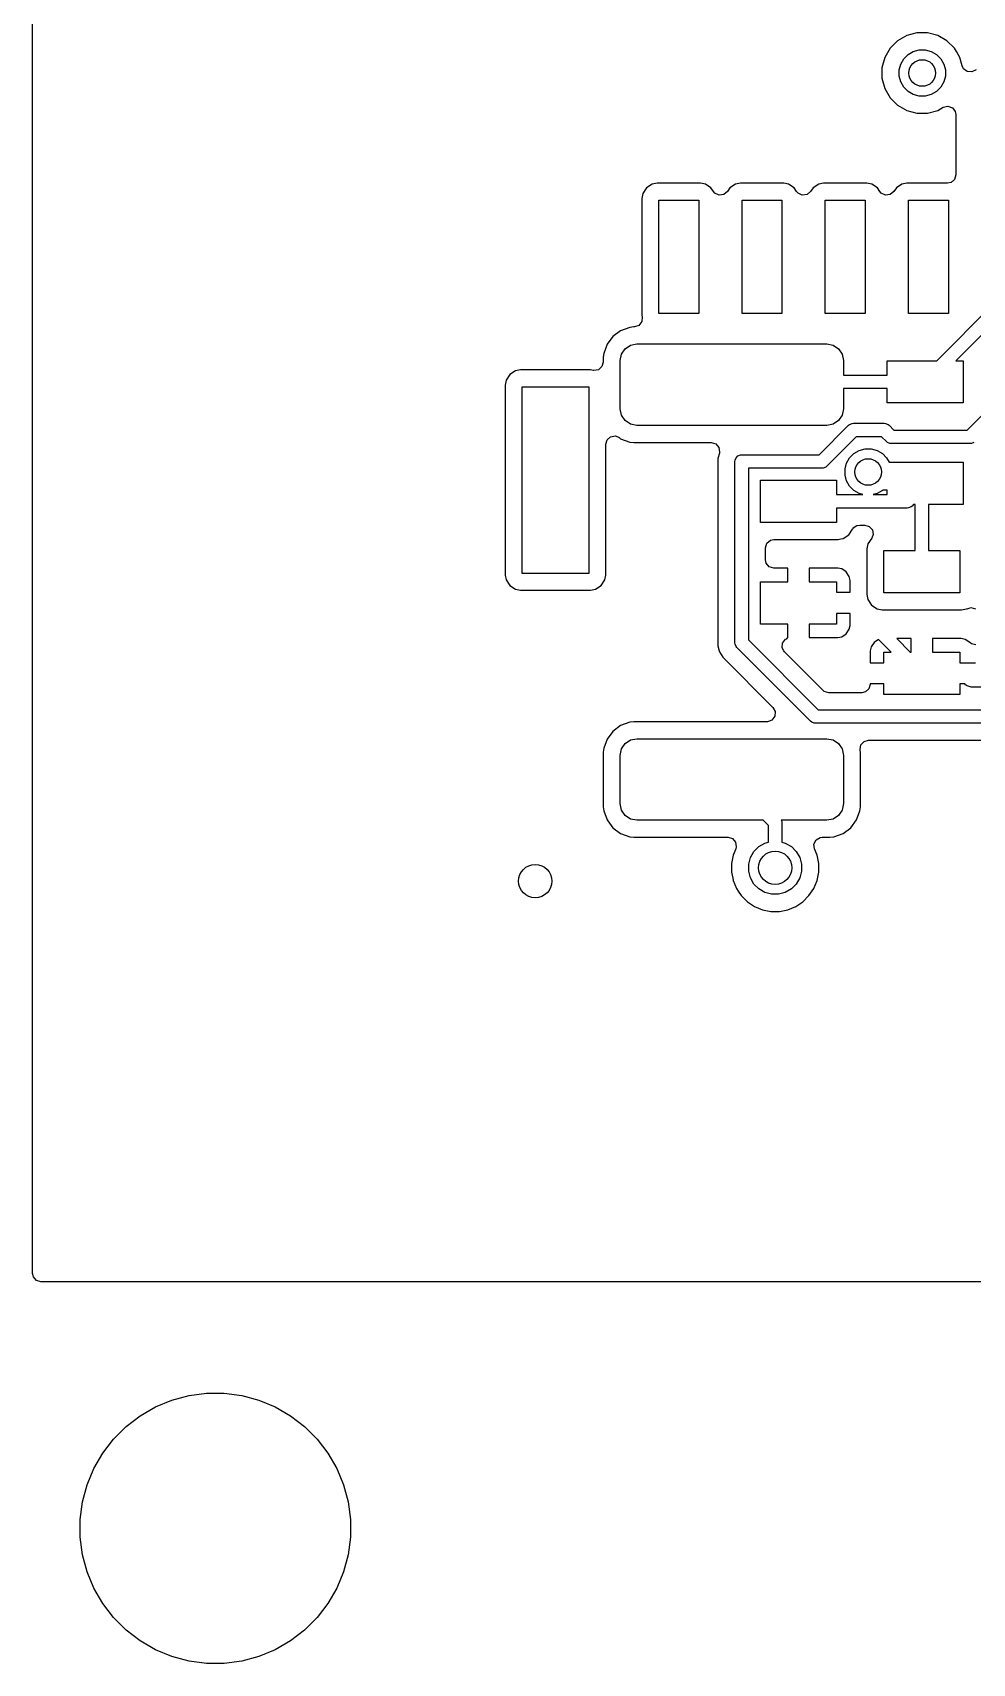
# Model space of a CAD drawing. Extents: x 3.09 to 4.61, y -6.46 to -3.15.
# Drawn here: x 3.099 to 3.654, y -6.459 to -5.496 of the extents above; entities that cross this region are included whole.
import ezdxf

# ---------------------------------------------------------------- set-up
doc = ezdxf.new("R2010")
doc.units = 0
doc.header["$MEASUREMENT"] = 0
doc.layers.add('BLACK', color=7, linetype='CONTINUOUS')

msp = doc.modelspace()

# ---------------------------------------------------------------- linework, layer by layer
at = {"layer": 'BLACK', "linetype": 'CONTINUOUS'}
for p, q in [((3.09866, -6.2289), (3.09866, -5.39807)), ((3.6098, -5.50064), (3.60537, -5.50507)), ((3.61522, -5.49751), (3.6098, -5.50064)), ((3.6098, -5.50064), (3.6098, -5.50064)), ((3.62128, -5.49589), (3.61522, -5.49751)), ((3.61522, -5.49751), (3.61522, -5.49751)), ((3.62754, -5.49589), (3.62128, -5.49589)), ((3.6336, -5.49751), (3.62754, -5.49589)), ((3.63902, -5.50064), (3.6336, -5.49751)), ((3.6336, -5.49751), (3.6336, -5.49751)), ((3.6336, -5.49751), (3.6336, -5.49751)), ((3.64345, -5.50507), (3.63902, -5.50064)), ((3.63902, -5.50064), (3.63902, -5.50064)), ((3.60223, -5.5105), (3.60061, -5.51655)), ((3.60537, -5.50507), (3.60223, -5.5105)), ((3.60223, -5.5105), (3.60223, -5.5105)), ((3.60537, -5.50507), (3.60537, -5.50507)), ((3.61168, -5.51441), (3.61348, -5.5113)), ((3.61348, -5.5113), (3.61602, -5.50875)), ((3.61602, -5.50875), (3.61914, -5.50695)), ((3.61914, -5.50695), (3.62261, -5.50602)), ((3.62261, -5.50602), (3.62621, -5.50602)), ((3.62621, -5.50602), (3.62968, -5.50695)), ((3.62968, -5.50695), (3.6328, -5.50875)), ((3.6328, -5.50875), (3.63534, -5.5113)), ((3.63534, -5.5113), (3.63714, -5.51441)), ((3.64458, -5.50702), (3.64345, -5.50507)), ((3.64345, -5.50507), (3.64345, -5.50507)), ((3.64659, -5.5105), (3.64458, -5.50702)), ((3.64793, -5.51551), (3.64659, -5.5105)), ((3.60061, -5.51655), (3.60061, -5.52282)), ((3.61075, -5.51789), (3.61168, -5.51441)), ((3.61075, -5.52148), (3.61075, -5.51789)), ((3.63714, -5.51441), (3.63807, -5.51789)), ((3.63807, -5.51789), (3.63807, -5.52148)), ((3.64875, -5.5172), (3.64793, -5.51551)), ((3.65099, -5.51887), (3.64875, -5.5172)), ((3.65378, -5.51907), (3.65099, -5.51887)), ((3.65623, -5.51773), (3.65378, -5.51907)), ((3.60061, -5.52282), (3.60223, -5.52887)), ((3.60223, -5.52887), (3.60223, -5.52887)), ((3.60223, -5.52887), (3.60537, -5.5343)), ((3.61168, -5.52496), (3.61075, -5.52148)), ((3.61348, -5.52807), (3.61168, -5.52496)), ((3.61602, -5.53062), (3.61348, -5.52807)), ((3.61914, -5.53242), (3.61602, -5.53062)), ((3.6328, -5.53062), (3.62968, -5.53242)), ((3.63534, -5.52807), (3.6328, -5.53062)), ((3.63714, -5.52496), (3.63534, -5.52807)), ((3.63807, -5.52148), (3.63714, -5.52496)), ((3.60537, -5.5343), (3.60537, -5.5343)), ((3.60537, -5.5343), (3.6098, -5.53873)), ((3.6098, -5.53873), (3.6098, -5.53873)), ((3.6098, -5.53873), (3.6098, -5.53873)), ((3.6098, -5.53873), (3.61522, -5.54186)), ((3.62261, -5.53335), (3.61914, -5.53242)), ((3.62621, -5.53335), (3.62261, -5.53335)), ((3.62968, -5.53242), (3.62621, -5.53335)), ((3.6336, -5.54186), (3.63687, -5.53997)), ((3.63687, -5.53997), (3.63958, -5.53932)), ((3.63958, -5.53932), (3.64222, -5.54023)), ((3.64222, -5.54023), (3.64395, -5.54243)), ((3.61522, -5.54186), (3.62128, -5.54348)), ((3.62128, -5.54348), (3.62128, -5.54348)), ((3.62128, -5.54348), (3.62754, -5.54348)), ((3.62754, -5.54348), (3.6336, -5.54186)), ((3.62754, -5.54348), (3.62754, -5.54348)), ((3.64395, -5.54243), (3.64431, -5.54427)), ((3.64431, -5.54427), (3.64431, -5.57985)), ((3.46147, -5.58761), (3.45926, -5.59092)), ((3.46479, -5.5854), (3.46147, -5.58761)), ((3.46771, -5.58481), (3.46479, -5.5854)), ((3.49331, -5.58481), (3.46771, -5.58481)), ((3.46771, -5.58481), (3.46771, -5.58481)), ((3.49623, -5.5854), (3.49331, -5.58481)), ((3.49954, -5.58761), (3.49623, -5.5854)), ((3.50099, -5.58978), (3.49954, -5.58761)), ((3.49954, -5.58761), (3.49954, -5.58761)), ((3.51069, -5.58761), (3.50924, -5.58978)), ((3.514, -5.5854), (3.51069, -5.58761)), ((3.51692, -5.58481), (3.514, -5.5854)), ((3.54252, -5.58481), (3.51692, -5.58481)), ((3.51692, -5.58481), (3.51692, -5.58481)), ((3.54544, -5.5854), (3.54252, -5.58481)), ((3.54876, -5.58761), (3.54544, -5.5854)), ((3.5502, -5.58978), (3.54876, -5.58761)), ((3.54876, -5.58761), (3.54876, -5.58761)), ((3.5599, -5.58761), (3.55845, -5.58978)), ((3.56321, -5.5854), (3.5599, -5.58761)), ((3.56613, -5.58481), (3.56321, -5.5854)), ((3.56614, -5.58481), (3.56613, -5.58481)), ((3.59173, -5.58481), (3.56614, -5.58481)), ((3.59465, -5.5854), (3.59173, -5.58481)), ((3.59797, -5.58761), (3.59465, -5.5854)), ((3.59941, -5.58978), (3.59797, -5.58761)), ((3.59797, -5.58761), (3.59797, -5.58761)), ((3.60911, -5.58761), (3.60766, -5.58978)), ((3.61243, -5.5854), (3.60911, -5.58761)), ((3.61535, -5.58481), (3.61243, -5.5854)), ((3.63935, -5.58481), (3.61535, -5.58481)), ((3.61535, -5.58481), (3.61535, -5.58481)), ((3.64141, -5.58437), (3.63935, -5.58481)), ((3.64352, -5.58254), (3.64141, -5.58437)), ((3.64431, -5.57985), (3.64352, -5.58254)), ((3.45926, -5.59092), (3.45868, -5.59385)), ((3.45868, -5.59385), (3.45868, -5.66275)), ((3.4687, -5.66176), (3.4687, -5.59483)), ((3.4687, -5.59483), (3.49232, -5.59483)), ((3.49232, -5.59483), (3.49232, -5.66176)), ((3.5018, -5.59071), (3.50099, -5.58978)), ((3.50432, -5.59192), (3.5018, -5.59071)), ((3.50709, -5.59157), (3.50432, -5.59192)), ((3.50924, -5.58978), (3.50709, -5.59157)), ((3.51791, -5.66176), (3.51791, -5.59483)), ((3.51791, -5.59483), (3.54153, -5.59483)), ((3.54153, -5.59483), (3.54153, -5.66176)), ((3.55101, -5.59071), (3.5502, -5.58978)), ((3.55353, -5.59192), (3.55101, -5.59071)), ((3.55631, -5.59157), (3.55353, -5.59192)), ((3.55845, -5.58978), (3.55631, -5.59157)), ((3.56712, -5.66176), (3.56712, -5.59483)), ((3.56712, -5.59483), (3.59074, -5.59483)), ((3.59074, -5.59483), (3.59074, -5.66176)), ((3.60022, -5.59071), (3.59941, -5.58978)), ((3.60275, -5.59192), (3.60022, -5.59071)), ((3.60552, -5.59157), (3.60275, -5.59192)), ((3.60766, -5.58978), (3.60552, -5.59157)), ((3.61633, -5.66176), (3.61633, -5.59483)), ((3.61633, -5.59483), (3.63996, -5.59483)), ((3.63996, -5.59483), (3.63996, -5.66176)), ((3.45888, -5.66379), (3.45864, -5.66658)), ((3.45868, -5.66275), (3.45868, -5.66275)), ((3.45868, -5.66275), (3.45888, -5.66379)), ((3.49232, -5.66176), (3.4687, -5.66176)), ((3.54153, -5.66176), (3.51791, -5.66176)), ((3.59074, -5.66176), (3.56712, -5.66176)), ((3.63996, -5.66176), (3.61633, -5.66176)), ((3.63302, -5.68966), (3.66555, -5.65713)), ((3.67223, -5.66176), (3.64433, -5.68966)), ((3.44617, -5.67197), (3.44159, -5.67539)), ((3.45152, -5.66997), (3.44617, -5.67197)), ((3.45388, -5.66972), (3.45152, -5.66997)), ((3.45152, -5.66997), (3.45152, -5.66997)), ((3.45402, -5.66972), (3.45388, -5.66972)), ((3.45388, -5.66972), (3.45388, -5.66972)), ((3.45428, -5.66971), (3.45402, -5.66972)), ((3.45692, -5.66878), (3.45428, -5.66971)), ((3.45864, -5.66658), (3.45692, -5.66878)), ((3.43817, -5.67997), (3.43618, -5.68532)), ((3.44159, -5.67539), (3.43817, -5.67997)), ((3.44669, -5.68582), (3.44882, -5.68262)), ((3.44882, -5.68262), (3.45202, -5.68049)), ((3.45202, -5.68049), (3.45578, -5.67974)), ((3.45578, -5.67974), (3.56799, -5.67974)), ((3.56799, -5.67974), (3.57175, -5.68049)), ((3.57175, -5.68049), (3.57495, -5.68262)), ((3.57495, -5.68262), (3.57708, -5.68582)), ((3.43513, -5.69319), (3.43302, -5.69503)), ((3.43592, -5.69051), (3.43513, -5.69319)), ((3.43618, -5.68532), (3.43592, -5.68768)), ((3.43592, -5.68768), (3.43592, -5.69051)), ((3.43618, -5.68532), (3.43618, -5.68532)), ((3.44594, -5.68958), (3.44669, -5.68582)), ((3.44594, -5.71813), (3.44594, -5.68958)), ((3.57708, -5.68582), (3.57783, -5.68958)), ((3.57783, -5.68958), (3.57783, -5.69816)), ((3.60368, -5.69816), (3.60368, -5.68966)), ((3.60368, -5.68966), (3.63302, -5.68966)), ((3.64433, -5.68966), (3.64868, -5.68966)), ((3.64868, -5.68966), (3.64868, -5.71466)), ((3.37855, -5.70116), (3.37797, -5.70408)), ((3.37797, -5.70408), (3.37797, -5.81629)), ((3.38076, -5.69785), (3.37855, -5.70116)), ((3.38408, -5.69563), (3.38076, -5.69785)), ((3.387, -5.69505), (3.38408, -5.69563)), ((3.42835, -5.69505), (3.387, -5.69505)), ((3.387, -5.69505), (3.387, -5.69505)), ((3.42999, -5.69538), (3.42835, -5.69505)), ((3.43025, -5.69542), (3.42999, -5.69538)), ((3.43302, -5.69503), (3.43025, -5.69542)), ((3.57783, -5.69816), (3.60368, -5.69816)), ((3.38799, -5.81531), (3.38799, -5.70507)), ((3.38799, -5.70507), (3.42736, -5.70507)), ((3.42736, -5.70507), (3.42736, -5.81531)), ((3.60368, -5.70616), (3.57783, -5.70616)), ((3.57783, -5.70616), (3.57783, -5.71813)), ((3.60368, -5.71466), (3.60368, -5.70616)), ((3.65105, -5.73068), (3.67101, -5.71072)), ((3.44669, -5.72189), (3.44594, -5.71813)), ((3.44882, -5.72509), (3.44669, -5.72189)), ((3.57708, -5.72189), (3.57495, -5.72509)), ((3.57783, -5.71813), (3.57708, -5.72189)), ((3.64868, -5.71466), (3.60368, -5.71466)), ((3.45202, -5.72722), (3.44882, -5.72509)), ((3.45578, -5.72797), (3.45202, -5.72722)), ((3.56799, -5.72797), (3.45578, -5.72797)), ((3.5635, -5.74521), (3.5809, -5.72782)), ((3.57175, -5.72722), (3.56799, -5.72797)), ((3.57495, -5.72509), (3.57175, -5.72722)), ((3.5809, -5.72782), (3.5815, -5.72732)), ((3.5815, -5.72732), (3.58294, -5.72672)), ((3.58294, -5.72672), (3.58372, -5.72665)), ((3.58372, -5.72665), (3.60199, -5.72665)), ((3.60199, -5.72665), (3.60277, -5.72672)), ((3.60277, -5.72672), (3.60421, -5.72732)), ((3.60421, -5.72732), (3.60482, -5.72782)), ((3.60482, -5.72782), (3.60768, -5.73068)), ((3.60768, -5.73068), (3.65105, -5.73068)), ((3.43738, -5.73907), (3.43817, -5.73639)), ((3.43738, -5.81629), (3.43738, -5.73907)), ((3.43817, -5.73639), (3.44028, -5.73456)), ((3.44028, -5.73456), (3.44304, -5.73416)), ((3.44304, -5.73416), (3.44531, -5.7351)), ((3.44531, -5.7351), (3.44617, -5.73574)), ((3.44617, -5.73574), (3.45152, -5.73773)), ((3.45152, -5.73773), (3.45388, -5.73799)), ((3.45388, -5.73799), (3.49974, -5.73799)), ((3.49974, -5.73799), (3.50243, -5.73878)), ((3.50243, -5.73878), (3.50426, -5.74089)), ((3.50426, -5.74089), (3.50466, -5.74365)), ((3.58538, -5.73465), (3.56799, -5.75204)), ((3.60034, -5.73465), (3.58538, -5.73465)), ((3.58716, -5.7427), (3.59064, -5.74177)), ((3.59064, -5.74177), (3.59424, -5.74177)), ((3.59424, -5.74177), (3.59771, -5.7427)), ((3.6032, -5.73751), (3.60034, -5.73465)), ((3.6038, -5.73801), (3.6032, -5.73751)), ((3.60525, -5.7386), (3.6038, -5.73801)), ((3.60603, -5.73868), (3.60525, -5.7386)), ((3.65271, -5.73868), (3.60603, -5.73868)), ((3.65349, -5.7386), (3.65271, -5.73868)), ((3.65493, -5.73801), (3.65349, -5.7386)), ((3.50454, -5.74423), (3.5037, -5.74737)), ((3.5037, -5.74737), (3.5037, -5.74737)), ((3.5037, -5.74737), (3.5037, -5.85445)), ((3.50466, -5.74365), (3.50454, -5.74423)), ((3.51372, -5.74921), (3.51379, -5.74843)), ((3.51372, -5.85629), (3.51372, -5.74921)), ((3.51379, -5.74843), (3.51439, -5.74699)), ((3.51439, -5.74699), (3.51549, -5.74589)), ((3.51549, -5.74589), (3.51694, -5.74529)), ((3.51694, -5.74529), (3.51772, -5.74521)), ((3.51772, -5.74521), (3.5635, -5.74521)), ((3.56799, -5.75204), (3.56738, -5.75254)), ((3.57878, -5.75363), (3.57971, -5.75016)), ((3.57971, -5.75016), (3.58151, -5.74704)), ((3.58151, -5.74704), (3.58405, -5.7445)), ((3.58405, -5.7445), (3.58716, -5.7427)), ((3.59771, -5.7427), (3.60083, -5.7445)), ((3.60083, -5.7445), (3.60337, -5.74704)), ((3.60337, -5.74704), (3.60488, -5.74966)), ((3.60488, -5.74966), (3.64868, -5.74966)), ((3.64868, -5.74966), (3.64868, -5.77466)), ((3.56516, -5.75321), (3.52172, -5.75321)), ((3.52172, -5.75321), (3.52172, -5.85463)), ((3.52876, -5.78525), (3.52876, -5.76025)), ((3.52876, -5.76025), (3.57376, -5.76025)), ((3.56594, -5.75314), (3.56516, -5.75321)), ((3.56738, -5.75254), (3.56594, -5.75314)), ((3.57376, -5.76025), (3.57376, -5.76875)), ((3.57878, -5.75723), (3.57878, -5.75363)), ((3.57971, -5.7607), (3.57878, -5.75723)), ((3.58151, -5.76382), (3.57971, -5.7607)), ((3.57376, -5.76875), (3.58937, -5.76875)), ((3.58405, -5.76636), (3.58151, -5.76382)), ((3.58716, -5.76816), (3.58405, -5.76636)), ((3.58937, -5.76875), (3.58716, -5.76816)), ((3.59771, -5.76816), (3.5955, -5.76875)), ((3.5955, -5.76875), (3.60368, -5.76875)), ((3.60083, -5.76636), (3.59771, -5.76816)), ((3.60103, -5.76616), (3.60083, -5.76636)), ((3.60368, -5.76616), (3.60103, -5.76616)), ((3.60368, -5.76875), (3.60368, -5.76616)), ((3.61558, -5.77675), (3.57376, -5.77675)), ((3.57376, -5.77675), (3.57376, -5.78525)), ((3.61636, -5.77668), (3.61558, -5.77675)), ((3.6178, -5.77608), (3.61636, -5.77668)), ((3.61841, -5.77558), (3.6178, -5.77608)), ((3.61933, -5.77466), (3.61841, -5.77558)), ((3.62021, -5.77466), (3.61933, -5.77466)), ((3.62021, -5.80186), (3.62021, -5.77466)), ((3.64868, -5.77466), (3.62821, -5.77466)), ((3.62821, -5.77466), (3.62821, -5.80186)), ((3.57376, -5.78525), (3.52876, -5.78525)), ((3.58098, -5.79248), (3.58319, -5.78916)), ((3.58319, -5.78916), (3.58332, -5.78898)), ((3.58319, -5.78916), (3.58319, -5.78916)), ((3.58332, -5.78898), (3.58356, -5.78877)), ((3.58356, -5.78877), (3.58369, -5.78848)), ((3.58369, -5.78848), (3.58462, -5.78789)), ((3.58462, -5.78789), (3.58546, -5.78718)), ((3.58546, -5.78718), (3.58584, -5.78711)), ((3.58584, -5.78711), (3.58605, -5.78697)), ((3.58605, -5.78697), (3.58744, -5.78677)), ((3.58744, -5.78677), (3.59046, -5.78677)), ((3.59046, -5.78677), (3.59314, -5.78756)), ((3.59314, -5.78756), (3.59497, -5.78967)), ((3.59497, -5.78967), (3.59537, -5.79244)), ((3.53174, -5.80023), (3.53252, -5.79755)), ((3.53174, -5.80729), (3.53174, -5.80023)), ((3.53252, -5.79755), (3.53464, -5.79572)), ((3.53464, -5.79572), (3.5367, -5.79527)), ((3.5367, -5.79527), (3.57474, -5.79527)), ((3.57474, -5.79527), (3.57633, -5.79495)), ((3.57474, -5.79527), (3.57474, -5.79527)), ((3.57474, -5.79527), (3.57474, -5.79527)), ((3.57474, -5.79527), (3.57474, -5.79527)), ((3.57633, -5.79495), (3.57767, -5.79469)), ((3.57767, -5.79469), (3.58098, -5.79248)), ((3.59227, -5.79795), (3.59169, -5.80087)), ((3.59458, -5.79449), (3.59227, -5.79795)), ((3.59537, -5.79244), (3.59458, -5.79449)), ((3.53218, -5.80935), (3.53174, -5.80729)), ((3.53401, -5.81146), (3.53218, -5.80935)), ((3.59169, -5.80087), (3.59169, -5.82785)), ((3.60171, -5.82686), (3.60171, -5.80186)), ((3.60171, -5.80186), (3.62021, -5.80186)), ((3.62821, -5.80186), (3.64671, -5.80186)), ((3.64671, -5.80186), (3.64671, -5.82686)), ((3.37797, -5.81629), (3.37797, -5.81629)), ((3.37797, -5.81629), (3.37855, -5.81922)), ((3.37855, -5.81922), (3.38076, -5.82253)), ((3.42736, -5.81531), (3.38799, -5.81531)), ((3.43458, -5.82253), (3.4368, -5.81922)), ((3.4368, -5.81922), (3.43738, -5.81629)), ((3.5367, -5.81225), (3.53401, -5.81146)), ((3.54501, -5.81225), (3.5367, -5.81225)), ((3.54501, -5.82025), (3.54501, -5.81225)), ((3.57454, -5.81225), (3.55751, -5.81225)), ((3.55751, -5.81225), (3.55751, -5.82025)), ((3.57688, -5.81272), (3.57454, -5.81225)), ((3.57952, -5.81448), (3.57688, -5.81272)), ((3.58129, -5.81713), (3.57952, -5.81448)), ((3.58176, -5.81946), (3.58129, -5.81713)), ((3.58176, -5.8265), (3.58176, -5.81946)), ((3.58176, -5.81946), (3.58176, -5.81946)), ((3.38076, -5.82253), (3.38408, -5.82474)), ((3.38408, -5.82474), (3.38408, -5.82474)), ((3.38408, -5.82474), (3.387, -5.82533)), ((3.387, -5.82533), (3.42835, -5.82533)), ((3.42835, -5.82533), (3.43028, -5.82494)), ((3.42835, -5.82533), (3.42835, -5.82533)), ((3.42835, -5.82533), (3.42835, -5.82533)), ((3.43028, -5.82494), (3.43127, -5.82474)), ((3.43127, -5.82474), (3.43458, -5.82253)), ((3.52876, -5.84525), (3.52876, -5.82025)), ((3.52876, -5.82025), (3.54501, -5.82025)), ((3.55751, -5.82025), (3.57376, -5.82025)), ((3.57376, -5.82025), (3.57376, -5.8265)), ((3.57376, -5.8265), (3.58176, -5.8265)), ((3.59169, -5.82785), (3.59169, -5.82785)), ((3.59169, -5.82785), (3.59227, -5.83077)), ((3.64671, -5.82686), (3.60171, -5.82686)), ((3.58176, -5.839), (3.57376, -5.839)), ((3.57376, -5.839), (3.57376, -5.84525)), ((3.58176, -5.84604), (3.58176, -5.839)), ((3.59227, -5.83077), (3.59448, -5.83409)), ((3.59448, -5.83409), (3.5978, -5.8363)), ((3.5978, -5.8363), (3.5978, -5.8363)), ((3.5978, -5.8363), (3.60072, -5.83688)), ((3.60072, -5.83688), (3.6477, -5.83688)), ((3.6477, -5.83688), (3.64852, -5.83672)), ((3.6477, -5.83688), (3.6477, -5.83688)), ((3.6477, -5.83688), (3.6477, -5.83688)), ((3.64852, -5.83672), (3.65062, -5.8363)), ((3.65062, -5.8363), (3.65107, -5.83611)), ((3.65062, -5.8363), (3.65062, -5.8363)), ((3.65107, -5.83611), (3.6511, -5.83619)), ((3.6511, -5.83619), (3.65316, -5.83555)), ((3.65316, -5.83555), (3.65585, -5.83629)), ((3.54501, -5.84525), (3.52876, -5.84525)), ((3.54501, -5.85325), (3.54501, -5.84525)), ((3.57376, -5.84525), (3.55751, -5.84525)), ((3.55751, -5.84525), (3.55751, -5.85325)), ((3.57952, -5.85102), (3.58129, -5.84837)), ((3.58129, -5.84837), (3.58176, -5.84604)), ((3.58176, -5.84604), (3.58176, -5.84604)), ((3.5037, -5.85445), (3.5037, -5.85814)), ((3.5037, -5.85814), (3.50448, -5.86107)), ((3.51379, -5.85707), (3.51372, -5.85629)), ((3.51439, -5.85851), (3.51379, -5.85707)), ((3.52172, -5.85463), (3.56295, -5.89587)), ((3.54163, -5.85927), (3.54183, -5.85648)), ((3.54183, -5.85648), (3.54351, -5.85424)), ((3.54351, -5.85424), (3.54432, -5.85394)), ((3.54432, -5.85394), (3.54501, -5.85325)), ((3.54501, -5.85325), (3.54501, -5.85325)), ((3.55751, -5.85325), (3.57454, -5.85325)), ((3.57454, -5.85325), (3.57688, -5.85279)), ((3.57454, -5.85325), (3.57454, -5.85325)), ((3.57688, -5.85279), (3.57952, -5.85102)), ((3.59594, -5.85609), (3.59417, -5.85874)), ((3.59854, -5.85435), (3.59594, -5.85609)), ((3.60605, -5.86186), (3.59854, -5.85435)), ((3.61796, -5.85386), (3.60937, -5.85386)), ((3.60937, -5.85386), (3.61737, -5.86186)), ((3.61796, -5.86186), (3.61796, -5.85386)), ((3.6475, -5.85386), (3.63046, -5.85386)), ((3.63046, -5.85386), (3.63046, -5.86186)), ((3.64983, -5.85433), (3.6475, -5.85386)), ((3.65248, -5.85609), (3.64983, -5.85433)), ((3.65258, -5.85619), (3.65248, -5.85609)), ((3.65348, -5.85691), (3.65258, -5.85619)), ((3.65617, -5.85764), (3.65348, -5.85691)), ((3.50448, -5.86107), (3.50465, -5.8617)), ((3.50465, -5.8617), (3.50465, -5.8617)), ((3.50465, -5.8617), (3.5065, -5.8649)), ((3.5065, -5.8649), (3.5065, -5.8649)), ((3.5065, -5.8649), (3.53612, -5.89452)), ((3.51489, -5.85912), (3.51439, -5.85851)), ((3.55847, -5.9027), (3.51489, -5.85912)), ((3.54262, -5.86107), (3.54163, -5.85927)), ((3.54297, -5.86172), (3.54262, -5.86107)), ((3.56565, -5.8844), (3.54297, -5.86172)), ((3.59417, -5.85874), (3.59371, -5.86107)), ((3.59371, -5.86107), (3.59371, -5.86811)), ((3.60171, -5.86811), (3.60171, -5.86186)), ((3.60171, -5.86186), (3.60605, -5.86186)), ((3.61737, -5.86186), (3.61796, -5.86186)), ((3.63046, -5.86186), (3.64671, -5.86186)), ((3.64671, -5.86186), (3.64671, -5.86811)), ((3.59371, -5.86811), (3.60171, -5.86811)), ((3.64671, -5.86811), (3.65588, -5.86811)), ((3.56647, -5.88506), (3.56565, -5.8844)), ((3.56916, -5.88585), (3.56647, -5.88506)), ((3.58875, -5.88585), (3.56916, -5.88585)), ((3.59081, -5.8854), (3.58875, -5.88585)), ((3.59292, -5.88357), (3.59081, -5.8854)), ((3.59371, -5.88089), (3.59292, -5.88357)), ((3.60171, -5.88061), (3.59371, -5.88061)), ((3.59371, -5.88061), (3.59371, -5.88089)), ((3.60171, -5.88686), (3.60171, -5.88061)), ((3.64671, -5.88686), (3.60171, -5.88686)), ((3.64954, -5.88061), (3.64671, -5.88061)), ((3.64671, -5.88061), (3.64671, -5.88686)), ((3.65005, -5.88113), (3.64954, -5.88061)), ((3.6507, -5.88167), (3.65005, -5.88113)), ((3.6508, -5.88171), (3.6507, -5.88167)), ((3.65088, -5.88179), (3.6508, -5.88171)), ((3.65212, -5.88216), (3.65088, -5.88179)), ((3.65334, -5.88258), (3.65212, -5.88216)), ((3.65345, -5.88255), (3.65334, -5.88258)), ((3.65356, -5.88258), (3.65345, -5.88255)), ((3.66273, -5.88258), (3.65356, -5.88258)), ((3.53612, -5.89452), (3.53746, -5.89697)), ((3.56295, -5.89587), (3.67799, -5.89587)), ((3.44617, -5.90524), (3.44159, -5.90866)), ((3.45152, -5.90324), (3.44617, -5.90524)), ((3.45388, -5.90299), (3.45152, -5.90324)), ((3.45152, -5.90324), (3.45152, -5.90324)), ((3.53261, -5.90299), (3.45388, -5.90299)), ((3.45388, -5.90299), (3.45388, -5.90299)), ((3.53296, -5.90298), (3.53261, -5.90299)), ((3.53558, -5.902), (3.53296, -5.90298)), ((3.53726, -5.89976), (3.53558, -5.902)), ((3.53746, -5.89697), (3.53726, -5.89976)), ((3.55907, -5.9032), (3.55847, -5.9027)), ((3.56051, -5.90379), (3.55907, -5.9032)), ((3.56129, -5.90387), (3.56051, -5.90379)), ((3.67633, -5.90387), (3.56129, -5.90387)), ((3.43817, -5.91323), (3.43618, -5.91858)), ((3.44159, -5.90866), (3.43817, -5.91323)), ((3.44669, -5.91908), (3.44882, -5.91589)), ((3.44882, -5.91589), (3.45202, -5.91376)), ((3.45202, -5.91376), (3.45578, -5.91301)), ((3.45578, -5.91301), (3.56799, -5.91301)), ((3.56799, -5.91301), (3.57175, -5.91376)), ((3.57175, -5.91376), (3.57495, -5.91589)), ((3.57495, -5.91589), (3.57708, -5.91908)), ((3.58818, -5.91663), (3.59008, -5.91458)), ((3.59008, -5.91458), (3.59261, -5.91389)), ((3.59261, -5.91389), (3.67013, -5.91389)), ((3.43618, -5.91858), (3.43592, -5.92095)), ((3.43592, -5.92095), (3.43592, -5.95329)), ((3.43618, -5.91858), (3.43618, -5.91858)), ((3.44594, -5.92285), (3.44669, -5.91908)), ((3.44594, -5.95139), (3.44594, -5.92285)), ((3.57708, -5.91908), (3.57783, -5.92285)), ((3.57783, -5.92285), (3.57783, -5.95139)), ((3.58768, -5.91938), (3.58818, -5.91663)), ((3.58775, -5.92001), (3.58768, -5.91938)), ((3.58785, -5.92095), (3.58775, -5.92001)), ((3.58785, -5.95329), (3.58785, -5.92095)), ((3.43592, -5.95329), (3.43592, -5.95329)), ((3.43592, -5.95329), (3.43618, -5.95566)), ((3.44669, -5.95516), (3.44594, -5.95139)), ((3.57783, -5.95139), (3.57708, -5.95516)), ((3.5876, -5.95566), (3.58785, -5.95329)), ((3.43618, -5.95566), (3.43618, -5.95566)), ((3.43618, -5.95566), (3.43817, -5.96101)), ((3.43817, -5.96101), (3.43858, -5.96155)), ((3.43858, -5.96155), (3.44159, -5.96558)), ((3.44882, -5.95835), (3.44669, -5.95516)), ((3.45202, -5.96049), (3.44882, -5.95835)), ((3.45578, -5.96124), (3.45202, -5.96049)), ((3.53034, -5.96124), (3.45578, -5.96124)), ((3.53348, -5.96437), (3.53034, -5.96124)), ((3.56799, -5.96124), (3.54111, -5.96124)), ((3.54111, -5.96124), (3.5414, -5.96193)), ((3.5414, -5.96193), (3.54148, -5.96271)), ((3.54148, -5.96271), (3.54148, -5.9742)), ((3.57175, -5.96049), (3.56799, -5.96124)), ((3.57495, -5.95835), (3.57175, -5.96049)), ((3.57708, -5.95516), (3.57495, -5.95835)), ((3.58218, -5.96558), (3.5856, -5.96101)), ((3.5856, -5.96101), (3.5876, -5.95566)), ((3.44159, -5.96558), (3.44617, -5.96901)), ((3.44617, -5.96901), (3.45152, -5.971)), ((3.45152, -5.971), (3.45388, -5.97126)), ((3.45388, -5.97126), (3.50963, -5.97126)), ((3.50963, -5.97126), (3.51231, -5.97204)), ((3.51231, -5.97204), (3.51414, -5.97416)), ((3.53348, -5.9742), (3.53348, -5.96437)), ((3.56044, -5.97534), (3.56169, -5.97284)), ((3.56169, -5.97284), (3.5641, -5.97141)), ((3.5641, -5.97141), (3.56532, -5.97126)), ((3.56532, -5.97126), (3.56989, -5.97126)), ((3.56989, -5.97126), (3.57225, -5.971)), ((3.56989, -5.97126), (3.56989, -5.97126)), ((3.57225, -5.971), (3.5776, -5.96901)), ((3.5776, -5.96901), (3.58218, -5.96558)), ((3.5127, -5.98177), (3.51171, -5.98675)), ((3.51421, -5.97811), (3.5127, -5.98177)), ((3.5127, -5.98177), (3.5127, -5.98177)), ((3.51414, -5.97416), (3.51454, -5.97692)), ((3.51454, -5.97692), (3.51421, -5.97811)), ((3.52186, -5.98723), (3.52293, -5.98326)), ((3.52293, -5.98326), (3.52498, -5.9797)), ((3.52498, -5.9797), (3.52789, -5.97679)), ((3.52789, -5.97679), (3.53145, -5.97474)), ((3.53145, -5.97474), (3.53348, -5.9742)), ((3.54148, -5.9742), (3.5435, -5.97474)), ((3.5435, -5.97474), (3.54706, -5.97679)), ((3.54706, -5.97679), (3.54997, -5.9797)), ((3.54997, -5.9797), (3.55203, -5.98326)), ((3.55203, -5.98326), (3.55309, -5.98723)), ((3.56074, -5.97811), (3.56044, -5.97534)), ((3.56225, -5.98177), (3.56074, -5.97811)), ((3.56324, -5.98675), (3.56225, -5.98177)), ((3.51171, -5.98675), (3.51171, -5.99183)), ((3.51171, -5.99183), (3.51241, -5.99534)), ((3.52186, -5.99134), (3.52186, -5.98723)), ((3.52293, -5.99531), (3.52186, -5.99134)), ((3.55309, -5.99134), (3.55203, -5.99531)), ((3.55309, -5.98723), (3.55309, -5.99134)), ((3.56225, -5.9968), (3.56324, -5.99183)), ((3.56324, -5.99183), (3.56324, -5.98675)), ((3.51241, -5.99534), (3.5127, -5.9968)), ((3.5127, -5.9968), (3.51464, -6.00149)), ((3.51464, -6.00149), (3.51566, -6.00302)), ((3.52498, -5.99887), (3.52293, -5.99531)), ((3.52789, -6.00178), (3.52498, -5.99887)), ((3.53145, -6.00384), (3.52789, -6.00178)), ((3.54706, -6.00178), (3.5435, -6.00384)), ((3.54997, -5.99887), (3.54706, -6.00178)), ((3.55203, -5.99531), (3.54997, -5.99887)), ((3.55749, -6.00571), (3.56031, -6.00149)), ((3.56031, -6.00149), (3.56225, -5.9968)), ((3.51566, -6.00302), (3.51746, -6.00571)), ((3.51746, -6.00571), (3.51746, -6.00571)), ((3.51746, -6.00571), (3.52105, -6.0093)), ((3.52105, -6.0093), (3.52105, -6.0093)), ((3.52105, -6.0093), (3.52527, -6.01212)), ((3.52527, -6.01212), (3.52996, -6.01406)), ((3.53542, -6.0049), (3.53145, -6.00384)), ((3.53953, -6.0049), (3.53542, -6.0049)), ((3.5435, -6.00384), (3.53953, -6.0049)), ((3.54499, -6.01406), (3.54968, -6.01212)), ((3.54968, -6.01212), (3.5539, -6.0093)), ((3.5539, -6.0093), (3.55749, -6.00571)), ((3.52996, -6.01406), (3.53494, -6.01506)), ((3.53494, -6.01506), (3.53494, -6.01506)), ((3.53494, -6.01506), (3.54001, -6.01506)), ((3.54001, -6.01506), (3.54499, -6.01406)), ((3.54001, -6.01506), (3.54001, -6.01506)), ((3.09911, -6.23096), (3.09866, -6.2289)), ((3.10094, -6.23307), (3.09911, -6.23096)), ((3.10362, -6.23386), (3.10094, -6.23307)), ((4.60945, -6.23386), (3.10362, -6.23386)), ((3.18098, -6.30377), (3.19109, -6.30106)), ((3.19109, -6.30106), (3.20146, -6.2997)), ((3.20146, -6.2997), (3.21193, -6.2997)), ((3.21193, -6.2997), (3.2223, -6.30106)), ((3.2223, -6.30106), (3.23241, -6.30377)), ((3.16225, -6.31301), (3.17131, -6.30778)), ((3.17131, -6.30778), (3.18098, -6.30377)), ((3.23241, -6.30377), (3.24208, -6.30778)), ((3.24208, -6.30778), (3.25114, -6.31301)), ((3.14655, -6.32678), (3.15395, -6.31938)), ((3.15395, -6.31938), (3.16225, -6.31301)), ((3.25114, -6.31301), (3.25944, -6.31938)), ((3.25944, -6.31938), (3.26684, -6.32678)), ((3.14018, -6.33508), (3.14655, -6.32678)), ((3.26684, -6.32678), (3.27321, -6.33508)), ((3.13494, -6.34414), (3.14018, -6.33508)), ((3.27321, -6.33508), (3.27844, -6.34414)), ((3.13094, -6.35381), (3.13494, -6.34414)), ((3.27844, -6.34414), (3.28245, -6.35381)), ((3.12823, -6.36392), (3.13094, -6.35381)), ((3.28245, -6.35381), (3.28516, -6.36392)), ((3.12686, -6.3743), (3.12823, -6.36392)), ((3.28516, -6.36392), (3.28652, -6.3743)), ((3.12686, -6.38476), (3.12686, -6.3743)), ((3.28652, -6.3743), (3.28652, -6.38476)), ((3.12823, -6.39513), (3.12686, -6.38476)), ((3.28652, -6.38476), (3.28516, -6.39513)), ((3.13094, -6.40524), (3.12823, -6.39513)), ((3.28516, -6.39513), (3.28245, -6.40524)), ((3.13494, -6.41491), (3.13094, -6.40524)), ((3.28245, -6.40524), (3.27844, -6.41491)), ((3.14018, -6.42397), (3.13494, -6.41491)), ((3.27844, -6.41491), (3.27321, -6.42397)), ((3.14655, -6.43228), (3.14018, -6.42397)), ((3.27321, -6.42397), (3.26684, -6.43228)), ((3.15395, -6.43967), (3.14655, -6.43228)), ((3.26684, -6.43228), (3.25944, -6.43967)), ((3.16225, -6.44605), (3.15395, -6.43967)), ((3.25944, -6.43967), (3.25114, -6.44605)), ((3.17131, -6.45128), (3.16225, -6.44605)), ((3.18098, -6.45528), (3.17131, -6.45128)), ((3.19109, -6.45799), (3.18098, -6.45528)), ((3.23241, -6.45528), (3.2223, -6.45799)), ((3.24208, -6.45128), (3.23241, -6.45528)), ((3.25114, -6.44605), (3.24208, -6.45128)), ((3.20146, -6.45936), (3.19109, -6.45799)), ((3.21193, -6.45936), (3.20146, -6.45936)), ((3.2223, -6.45799), (3.21193, -6.45936))]:
    msp.add_line(p, q, dxfattribs=at)
at = {"layer": 'BLACK'}
for centre, radius in [((3.62441, -5.51969), 0.00787), ((3.59244, -5.75543), 0.00787), ((3.53748, -5.98929), 0.00984), ((3.39574, -5.99716), 0.00984)]:
    msp.add_circle(centre, radius, dxfattribs=at)

doc.saveas('drawing.dxf')
